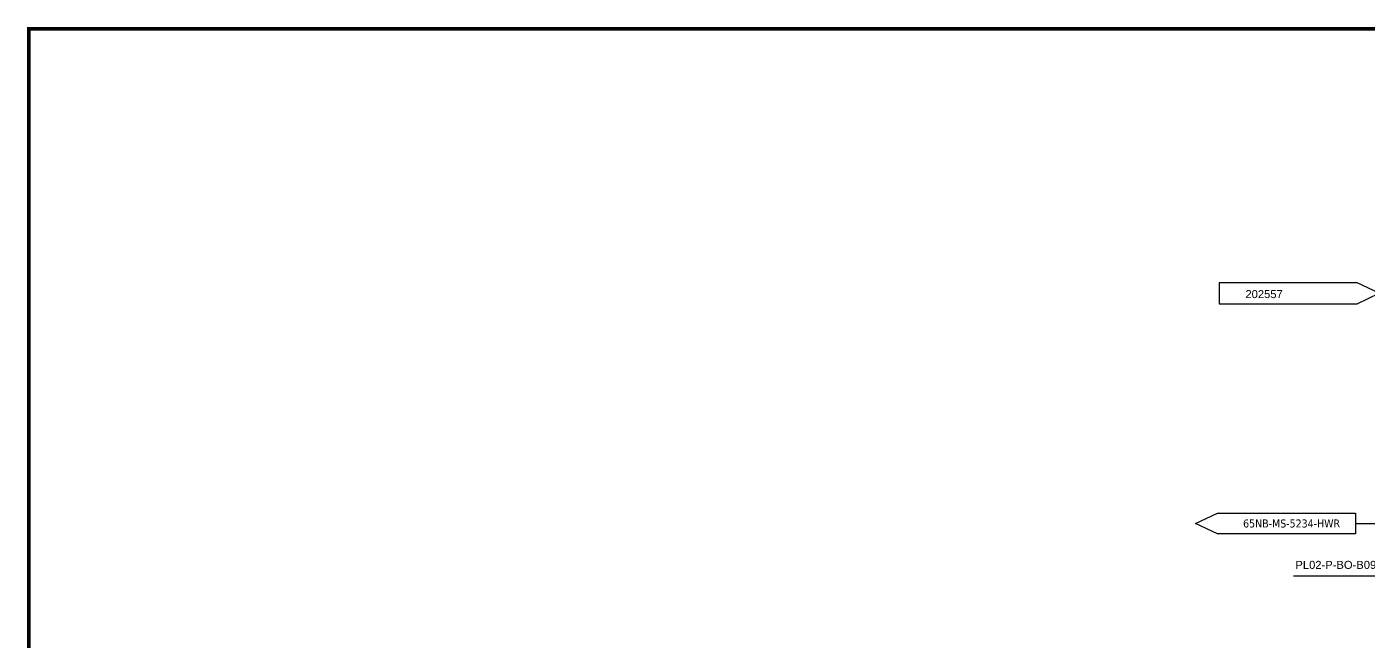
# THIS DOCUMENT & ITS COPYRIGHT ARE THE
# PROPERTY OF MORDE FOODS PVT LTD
# Model space of a CAD drawing. Header units: millimetres. Extents: x 24306 to 29428, y 5751 to 9375.
# Drawn here: x 24306 to 26177, y 8519 to 9375 of the extents above; entities that cross this region are included whole.
import ezdxf

# ---------------------------------------------------------------- set-up
doc = ezdxf.new("R2010")
doc.units = ezdxf.units.MM
doc.layers.add('HW LINE', color=1, linetype='Continuous')
doc.layers.add('Reference', color=6, linetype='Continuous')
doc.layers.add('TITLE TEXT', color=7, linetype='Continuous', lineweight=20)
doc.dimstyles.new('ISO-25', dxfattribs={"dimtxt": 2.5, "dimasz": 2.5, "dimexe": 1.25, "dimexo": 0.625, "dimtad": 1, "dimtxsty": 'Standard', "dimcen": 2.5, "dimadec": 0, "dimazin": 0, "dimtfac": 1, "dimtmove": 0, "dimatfit": 3, "dimfxl": 1, "dimarcsym": 0})

msp = doc.modelspace()

# ---------------------------------------------------------------- linework, layer by layer
at = {"layer": 'HW LINE'}
msp.add_line((26159.9, 8682.7), (26475.7, 8682.7), dxfattribs=at)
at = {"layer": 'Reference'}
for points in [[(26162.1, 9018.1), (25969.6, 9018.1), (25969.6, 8989), (26162.1, 8989), (26192.9, 9003.6)], [(25967.5, 8697.2), (26159.9, 8697.2), (26159.9, 8668.1), (25967.5, 8668.1), (25936.7, 8682.7)]]:
    msp.add_lwpolyline(points, close=True, dxfattribs=at)
at = {"layer": 'TITLE TEXT', "ltscale": 5, "const_width": 5.38}
msp.add_lwpolyline([(29425.1, 9372.3), (29425.1, 5753.6), (24309.1, 5753.6), (24309.1, 9372.3)], close=True, dxfattribs=at)

# ---------------------------------------------------------------- texts
at = {"char_height": 11.166}
for s, insert, attachment_point in [('{\\fArial|b0|i0|c0|p34;202557}', (26058.3, 9008), 3), ('{\\fTahoma|b0|i0|c0|p34;65NB-MS-5234-HWR}', (26003, 8688.2), 1)]:
    msp.add_mtext_dynamic_manual_height_columns(s, width=282.315, gutter_width=8.96, heights=[0], dxfattribs=dict(at, insert=insert, attachment_point=attachment_point))
at = {"insert": (26219.9, 8630.5), "char_height": 11.166, "width": 777.184, "attachment_point": 3}
msp.add_mtext('{\\fArial|b0|i0|c0|p34;PL02-P-BO-B09-932}', dxfattribs=at)

# ---------------------------------------------------------------- leaders
at = {"linetype": 'Continuous', "lineweight": -3}
msp.add_leader([(26321, 8590.4), (26228.4, 8609.3), (26073.2, 8609.3)], dimstyle='ISO-25', override={"dimscale": 10, "dimtad": 0}, dxfattribs=at)

doc.saveas('drawing.dxf')
